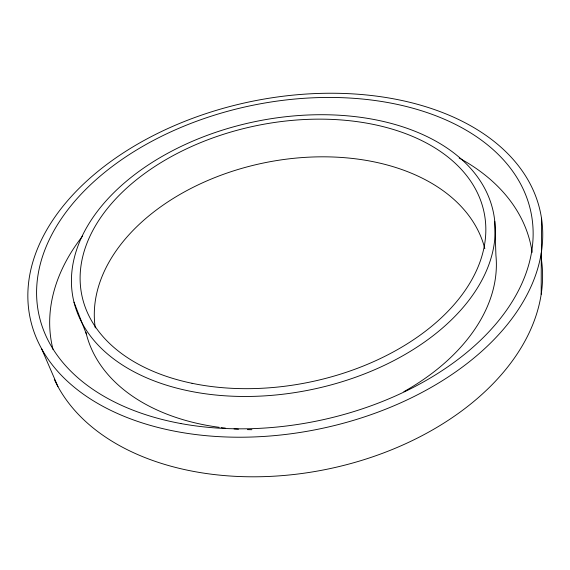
<?xml version="1.0" encoding="UTF-8"?>
<svg xmlns="http://www.w3.org/2000/svg" width="570" height="570" viewBox="0 0 570 570"><rect width="100%" height="100%" fill="white"/><g stroke="black" fill="none" stroke-linecap="round" stroke-linejoin="round"><path stroke-width="0.85" d="M541.194 294.255L541.286 252.816M541.5 218.232A260.561 167.231 -11.6 0 1 179.058 432.01A260.561 167.231 -11.6 0 1 135.325 145.45A260.561 167.231 -11.6 0 1 541.5 218.232L541.4 259.357A252.246 168.998 -11.6 0 1 341.494 465.968A252.246 168.998 -11.6 0 1 54.3 379.342M41.546 348.633L57.969 386.631M74 302.185L86.348 333.984M494.76 221.281A214.477 136.914 -11.6 0 1 189.554 391.084A214.477 136.914 -11.6 0 1 165.635 154.42A214.477 136.914 -11.6 0 1 494.76 221.281L495.928 255.424A208.805 138.232 -11.6 0 1 403.902 391.661M95.276 327.914A198.873 132.447 -11.6 0 1 264.822 162.728A198.873 132.447 -11.6 0 1 484.828 248.705M53.024 349.467A244.58 162.564 -11.6 0 1 82.593 236.044M459.178 158.047A244.58 162.564 -11.6 0 1 532.145 252.368M251.89 429.702A208.805 138.232 -11.6 0 1 247.387 429.609M238.467 429.203A208.805 138.232 -11.6 0 1 234.049 428.897M225.342 428.077A208.805 138.232 -11.6 0 1 221.06 427.571M219.258 427.336A208.805 138.232 -11.6 0 1 85.927 332.267M192.012 383.289A205.35 130.965 -11.6 0 0 485.49 221.88A205.35 130.965 -11.6 0 0 171.406 156.55A205.35 130.965 -11.6 0 0 192.012 383.289M180.911 423.56A251.285 161.089 -11.6 0 0 532.102 218.844A251.285 161.089 -11.6 0 0 141.581 147.017A251.285 161.089 -11.6 0 0 180.911 423.56"/></g></svg>
